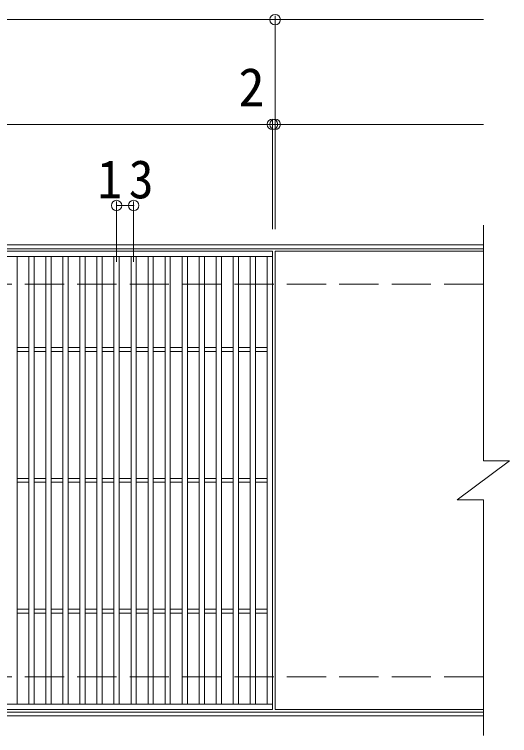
# Model space of a CAD drawing. Units: millimetres, scale not verified. Extents: x -1758 to 1534, y -1365 to 1226.
# Drawn here: x 332 to 710, y 645 to 1196 of the extents above; entities that cross this region are included whole.
import ezdxf
from ezdxf.enums import TextEntityAlignment as Align

# ---------------------------------------------------------------- set-up
doc = ezdxf.new("R2010")
doc.units = ezdxf.units.MM
doc.header["$LTSCALE"] = 10
doc.header["$PDMODE"] = 32
doc.header["$PDSIZE"] = 8
doc.linetypes.add('DASHED3', pattern=[4, 3, -1])
for name, color, linetype, lineweight in [('C-1', 2, 'Continuous', 9), ('C-2', 3, 'Continuous', 9), ('C-4', 7, 'Continuous', 9)]:
    doc.layers.add(name, color=color, linetype=linetype, lineweight=lineweight)
doc.styles.add('ＭＳ ゴシック', font='')
doc.styles.get('ＭＳ ゴシック').set_extended_font_data('MS Gothic')

msp = doc.modelspace()

# ---------------------------------------------------------------- linework, layer by layer
at = {"layer": 'C-1'}
for p, q in [((689.65, 1019.77), (-615.35, 1019.77)), ((689.65, 1016.77), (-615.35, 1016.77)), ((689.65, 662.77), (-615.35, 662.77)), ((689.65, 659.77), (-615.35, 659.77))]:
    msp.add_line(p, q, dxfattribs=at)
at = {"layer": 'C-1', "linetype": 'DASHED3'}
for p, q in [((689.65, 989.77), (-615.35, 989.77)), ((689.65, 689.77), (-615.35, 689.77))]:
    msp.add_line(p, q, dxfattribs=at)
at = {"layer": 'C-2'}
for p, q in [((689.65, 1034.77), (689.65, 854.77)), ((528.65, 1014.77), (528.65, 664.77)), ((530.65, 1014.77), (530.65, 664.77)), ((689.65, 1014.77), (530.65, 1014.77)), ((-463.35, 1010.77), (528.65, 1010.77)), ((333.65, 668.77), (333.65, 1010.77)), ((342.65, 668.77), (342.65, 1010.77)), ((346.65, 668.77), (346.65, 1010.77)), ((355.65, 668.77), (355.65, 1010.77)), ((359.65, 668.77), (359.65, 1010.77)), ((368.65, 668.77), (368.65, 1010.77)), ((372.65, 668.77), (372.65, 1010.77)), ((381.65, 668.77), (381.65, 1010.77)), ((385.65, 668.77), (385.65, 1010.77)), ((394.65, 668.77), (394.65, 1010.77)), ((398.65, 668.77), (398.65, 1010.77)), ((407.65, 668.77), (407.65, 1010.77)), ((411.65, 668.77), (411.65, 1010.77)), ((420.65, 668.77), (420.65, 1010.77)), ((424.65, 668.77), (424.65, 1010.77)), ((433.65, 668.77), (433.65, 1010.77)), ((437.65, 668.77), (437.65, 1010.77)), ((446.65, 668.77), (446.65, 1010.77)), ((450.65, 668.77), (450.65, 1010.77)), ((459.65, 668.77), (459.65, 1010.77)), ((463.65, 668.77), (463.65, 1010.77)), ((472.65, 668.77), (472.65, 1010.77)), ((476.65, 668.77), (476.65, 1010.77)), ((485.65, 668.77), (485.65, 1010.77)), ((489.65, 668.77), (489.65, 1010.77)), ((498.65, 668.77), (498.65, 1010.77)), ((502.65, 668.77), (502.65, 1010.77)), ((511.65, 668.77), (511.65, 1010.77)), ((515.65, 668.77), (515.65, 1010.77)), ((524.65, 668.77), (524.65, 1010.77)), ((333.65, 941.27), (342.65, 941.27)), ((333.65, 938.27), (342.65, 938.27)), ((346.65, 941.27), (355.65, 941.27)), ((346.65, 938.27), (355.65, 938.27)), ((359.65, 941.27), (368.65, 941.27)), ((359.65, 938.27), (368.65, 938.27)), ((372.65, 941.27), (381.65, 941.27)), ((372.65, 938.27), (381.65, 938.27)), ((385.65, 941.27), (394.65, 941.27)), ((385.65, 938.27), (394.65, 938.27)), ((398.65, 941.27), (407.65, 941.27)), ((398.65, 938.27), (407.65, 938.27)), ((411.65, 941.27), (420.65, 941.27)), ((411.65, 938.27), (420.65, 938.27)), ((424.65, 941.27), (433.65, 941.27)), ((424.65, 938.27), (433.65, 938.27)), ((437.65, 941.27), (446.65, 941.27)), ((437.65, 938.27), (446.65, 938.27)), ((450.65, 941.27), (459.65, 941.27)), ((450.65, 938.27), (459.65, 938.27)), ((463.65, 941.27), (472.65, 941.27)), ((463.65, 938.27), (472.65, 938.27)), ((476.65, 941.27), (485.65, 941.27)), ((476.65, 938.27), (485.65, 938.27)), ((489.65, 941.27), (498.65, 941.27)), ((489.65, 938.27), (498.65, 938.27)), ((502.65, 941.27), (511.65, 941.27)), ((502.65, 938.27), (511.65, 938.27)), ((515.65, 941.27), (524.65, 941.27)), ((515.65, 938.27), (524.65, 938.27)), ((669.65, 824.77), (709.65, 854.77)), ((689.65, 854.77), (709.65, 854.77)), ((333.65, 841.27), (342.65, 841.27)), ((333.65, 838.27), (342.65, 838.27)), ((346.65, 841.27), (355.65, 841.27)), ((346.65, 838.27), (355.65, 838.27)), ((359.65, 841.27), (368.65, 841.27)), ((359.65, 838.27), (368.65, 838.27)), ((372.65, 841.27), (381.65, 841.27)), ((372.65, 838.27), (381.65, 838.27)), ((385.65, 841.27), (394.65, 841.27)), ((385.65, 838.27), (394.65, 838.27)), ((398.65, 841.27), (407.65, 841.27)), ((398.65, 838.27), (407.65, 838.27)), ((411.65, 841.27), (420.65, 841.27)), ((411.65, 838.27), (420.65, 838.27)), ((424.65, 841.27), (433.65, 841.27)), ((424.65, 838.27), (433.65, 838.27)), ((437.65, 841.27), (446.65, 841.27)), ((437.65, 838.27), (446.65, 838.27)), ((450.65, 841.27), (459.65, 841.27)), ((450.65, 838.27), (459.65, 838.27)), ((463.65, 841.27), (472.65, 841.27)), ((463.65, 838.27), (472.65, 838.27)), ((476.65, 841.27), (485.65, 841.27)), ((476.65, 838.27), (485.65, 838.27)), ((489.65, 841.27), (498.65, 841.27)), ((489.65, 838.27), (498.65, 838.27)), ((502.65, 841.27), (511.65, 841.27)), ((502.65, 838.27), (511.65, 838.27)), ((515.65, 841.27), (524.65, 841.27)), ((515.65, 838.27), (524.65, 838.27)), ((669.65, 824.77), (689.65, 824.77)), ((689.65, 824.77), (689.65, 644.77)), ((333.65, 741.27), (342.65, 741.27)), ((346.65, 741.27), (355.65, 741.27)), ((359.65, 741.27), (368.65, 741.27)), ((372.65, 741.27), (381.65, 741.27)), ((385.65, 741.27), (394.65, 741.27)), ((398.65, 741.27), (407.65, 741.27)), ((411.65, 741.27), (420.65, 741.27)), ((424.65, 741.27), (433.65, 741.27)), ((437.65, 741.27), (446.65, 741.27)), ((450.65, 741.27), (459.65, 741.27)), ((463.65, 741.27), (472.65, 741.27)), ((476.65, 741.27), (485.65, 741.27)), ((489.65, 741.27), (498.65, 741.27)), ((502.65, 741.27), (511.65, 741.27)), ((515.65, 741.27), (524.65, 741.27)), ((333.65, 738.27), (342.65, 738.27)), ((346.65, 738.27), (355.65, 738.27)), ((359.65, 738.27), (368.65, 738.27)), ((372.65, 738.27), (381.65, 738.27)), ((385.65, 738.27), (394.65, 738.27)), ((398.65, 738.27), (407.65, 738.27)), ((411.65, 738.27), (420.65, 738.27)), ((424.65, 738.27), (433.65, 738.27)), ((437.65, 738.27), (446.65, 738.27)), ((450.65, 738.27), (459.65, 738.27)), ((463.65, 738.27), (472.65, 738.27)), ((476.65, 738.27), (485.65, 738.27)), ((489.65, 738.27), (498.65, 738.27)), ((502.65, 738.27), (511.65, 738.27)), ((515.65, 738.27), (524.65, 738.27)), ((528.65, 668.77), (-463.35, 668.77)), ((528.65, 664.77), (-463.35, 664.77)), ((689.65, 664.77), (530.65, 664.77))]:
    msp.add_line(p, q, dxfattribs=at)
msp.add_lwpolyline([(-463.35, 664.77), (-463.35, 1014.77), (528.65, 1014.77)], dxfattribs=at)
at = {"layer": 'C-4'}
for p, q in [((-615.35, 1191.77), (689.65, 1191.77)), ((530.65, 1031.77), (530.65, 1194.77)), ((528.65, 1031.77), (528.65, 1114.77)), ((-615.35, 1111.77), (689.65, 1111.77)), ((409.65, 1006.77), (409.65, 1052.77)), ((422.65, 1006.77), (422.65, 1052.77)), ((409.65, 1049.77), (422.65, 1049.77))]:
    msp.add_line(p, q, dxfattribs=at)
for p in [(530.65, 1191.77), (528.65, 1111.77), (530.65, 1111.77), (409.65, 1049.77), (422.65, 1049.77)]:
    msp.add_point(p, dxfattribs=at)

# ---------------------------------------------------------------- texts
at = {"layer": 'C-4', "color": 2, "style": 'ＭＳ ゴシック'}
msp.add_text('2', height=29.33, dxfattribs=at).set_placement((502.69, 1116.77), align=Align.BOTTOM_LEFT)
at = {"layer": 'C-4', "color": 2, "insert": (394.9, 1054.77), "char_height": 29.33, "attachment_point": 7, "style": 'ＭＳ ゴシック'}
msp.add_mtext('\\T1.27;\\W0.95;13', dxfattribs=at)

doc.saveas('drawing.dxf')
